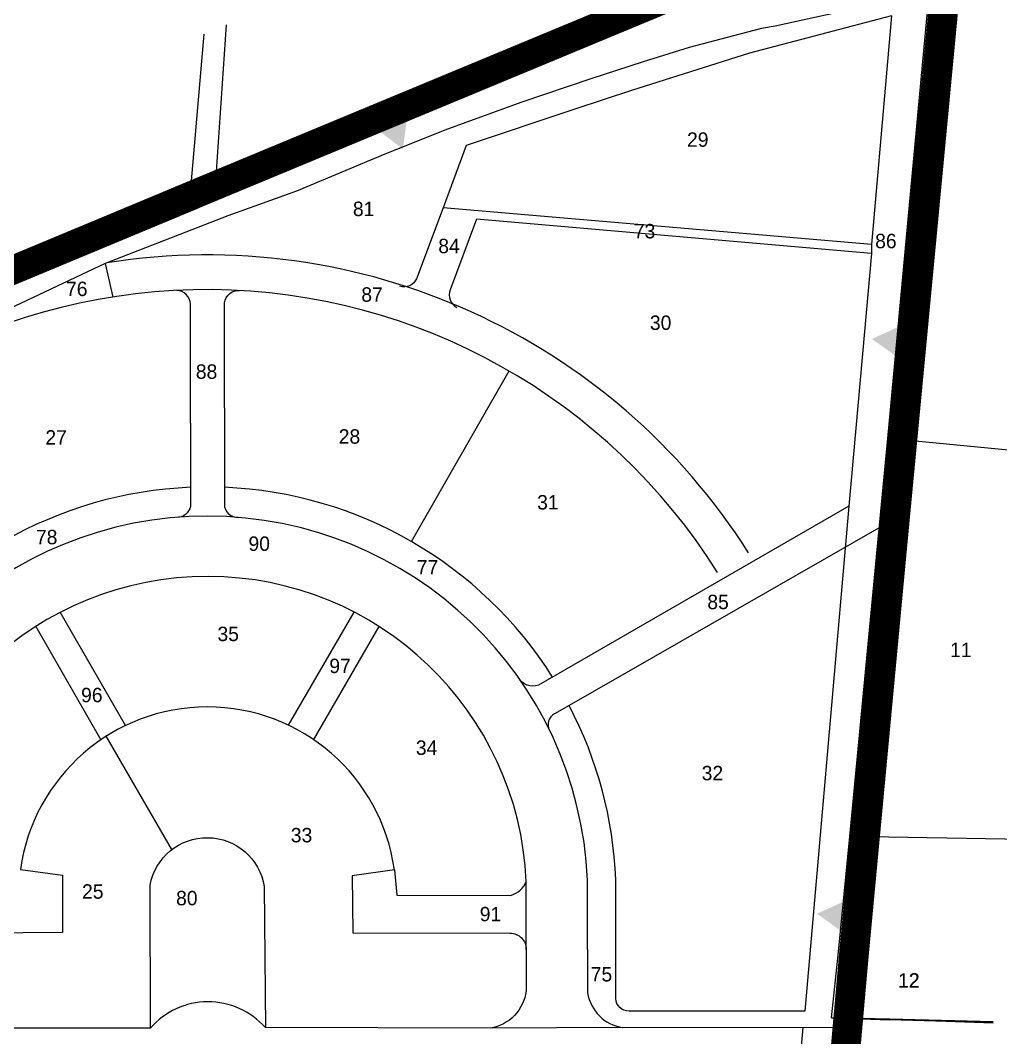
# Model space of a CAD drawing. Extents: x -493 to 187849, y -1657 to 664362.
# Drawn here: x 187335.5 to 187675.2, y 663831 to 664183.3 of the extents above; entities that cross this region are included whole.
import ezdxf

# ---------------------------------------------------------------- set-up
doc = ezdxf.new("R2010")
doc.units = 0
doc.header["$MEASUREMENT"] = 0
doc.layers.get('0').update_dxf_attribs({"linetype": 'CONTINUOUS'})
for name, color, linetype in [('0DXF_GUSH', 3, 'CONTINUOUS'), ('0G_GV_LIN', 10, 'CONTINUOUS'), ('1DXF_GUSH', 3, 'CONTINUOUS'), ('BOUNDARY', 1, 'CONTINUOUS'), ('GBOUND_BOUNDARY', 5, 'CONTINUOUS'), ('GUSHIM', 10, 'CONTINUOUS'), ('HELKA', 3, 'CONTINUOUS')]:
    doc.layers.add(name, color=color, linetype=linetype)
doc.styles.get("Standard").update_dxf_attribs({"font": 'dimheb.shx'})

# ---------------------------------------------------------------- blocks, each defined once
blk = doc.blocks.new('TVC_FENCE')
blk.add_solid([(-0.5, 0), (0.5, 0), (0, 0.866)])

msp = doc.modelspace()

# ---------------------------------------------------------------- linework, layer by layer
at = {"layer": '0DXF_GUSH'}
for points in [[(187402.82, 664120.78), (187452.85, 664141.58), (187476.71, 664151.7), (187653.45, 664225.53)], [(187636.05, 664038.45), (187650.08, 664188.89)], [(187636.05, 664038.45), (187650.08, 664188.89)], [(187402.82, 664120.78), (187406.93, 664181.78)], [(187399.14, 664178.55), (187393.76, 664117.01)], [(187393.76, 664117.01), (187402.82, 664120.78)], [(187117.75, 664002.21), (187393.76, 664117.01)], [(187622.96, 663900.65), (187632.39, 663999.87), (187636.05, 664038.45)], [(187691.03, 664033.17), (187636.05, 664038.45)], [(187618.95, 663860.72), (187622.96, 663900.65)], [(187683.34, 663899.61), (187622.96, 663900.65)], [(187616.6, 663837.82), (187618.95, 663860.72)], [(187616.6, 663837.82), (187618.95, 663860.72)], [(187616.6, 663837.82), (187636.76, 663837.33)], [(187636.76, 663837.33), (187616.6, 663837.82)], [(187672.6, 663836.46), (187636.76, 663837.33), (187616.6, 663837.82)], [(187636.76, 663837.33), (187672.57, 663836.06)], [(187672.57, 663836.06), (187636.76, 663837.33)]]:
    msp.add_lwpolyline(points, dxfattribs=at)
at = {"layer": '0G_GV_LIN'}
for points in [[(186955.58, 663933.73), (187111.51, 663999.48), (187117.75, 664002.21), (187393.76, 664117.01), (187402.82, 664120.78), (187452.85, 664141.58), (187476.71, 664151.7), (187653.45, 664225.53)], [(187616.6, 663837.82), (187618.95, 663860.72), (187622.96, 663900.65), (187632.39, 663999.87), (187636.05, 664038.45), (187650.08, 664188.89), (187652.29, 664212.65), (187652.64, 664216.05), (187653.45, 664225.53)], [(187616.61, 663837.82), (187616.6, 663837.82)], [(187616.61, 663837.82), (187636.76, 663837.17)], [(187636.76, 663837.17), (187616.61, 663837.79), (187616.61, 663837.82)], [(187672.57, 663836.08), (187636.76, 663837.17)]]:
    msp.add_lwpolyline(points, dxfattribs=at)
at = {"layer": 'GBOUND_BOUNDARY', "color": 5, "const_width": 10}
msp.add_lwpolyline([(187589.04, 663452.62), (187599.2, 663581.17), (187603.13, 663623.57), (187604.2, 663635.09), (187612.15, 663720.85), (187618.36, 663790.9), (187620.75, 663817.83), (187624.43, 663859.33), (187637.32, 663996.46), (187637.54, 663998.84), (187638.96, 664013.78), (187659.78, 664232.65), (187398.89, 664124.3), (187382.49, 664117.44), (186953.71, 663938.76)], dxfattribs=at)
msp.add_lwpolyline([(187589.04, 663452.62), (187599.2, 663581.17), (187603.13, 663623.57), (187604.2, 663635.09), (187612.15, 663720.85), (187618.36, 663790.9), (187620.75, 663817.83), (187624.43, 663859.33), (187637.32, 663996.46), (187637.54, 663998.84), (187638.96, 664013.78), (187659.78, 664232.65), (187398.89, 664124.3), (187382.49, 664117.44), (186953.71, 663938.76)], dxfattribs=at)
at = {"layer": 'GUSHIM'}
msp.add_lwpolyline([(187546.98, 663456.62), (187546.98, 663456.62), (187584.41, 663457.52), (187594.22, 663581.59), (187607.17, 663721.3), (187619.45, 663859.78), (187632.56, 663999.31), (187652.88, 664213.84), (187654.02, 664224.84), (187646.44, 664221.7)], dxfattribs=at)
at = {"layer": 'HELKA', "linetype": 'CONTINUOUS'}
for p, q in [((187637.38, 664184.9), (187588.1, 664171.95)), ((187637.38, 664184.9), (187630.37, 664105.7)), ((187588.1, 664171.95), (187547.31, 664158.99)), ((187547.31, 664158.99), (187527.99, 664152.62)), ((187527.99, 664152.62), (187489.96, 664139.89)), ((187630.37, 664105.7), (187482.03, 664118.41)), ((187630.37, 664102.52), (187493.57, 664114.41)), ((187630.37, 664105.7), (187630.37, 664102.52))]:
    msp.add_line(p, q, dxfattribs=at)
for points in [[(187650.21, 664190.27), (187640.4, 664189.74), (187630.98, 664188.2), (187618.17, 664185.89), (187597.02, 664181.29), (187592.35, 664180.44), (187582.57, 664177.89), (187567.28, 664173.86), (187551.3, 664168.96), (187533.2, 664163.06), (187509.29, 664154.93), (187483.54, 664145.65), (187461.76, 664136.94), (187431.24, 664124.11), (187407.45, 664115.62), (187372.61, 664102.03), (187364.97, 664099.06), (187329.49, 664082.29)], [(187364.97, 664099.06), (187367.58, 664087.44)], [(187471.07, 664002.75), (187504.93, 664061.87)], [(187371.98, 663939.06), (187349.37, 663978.27)], [(187428.45, 663939.17), (187451.13, 663978.35)], [(187340.88, 663973.37), (187363.38, 663934.09)], [(187459.76, 663973.38), (187437.09, 663934.21)], [(187388.05, 663896.09), (187365.16, 663935.6)]]:
    msp.add_lwpolyline(points, dxfattribs=at)
for points in [[(187489.96, 664139.89), (187482.03, 664118.41), (187472.76, 664093.81, -0.418197), (187467.02, 664091.27, -3.332432)], [(187493.57, 664114.41), (187484.44, 664089.99, 0.376777), (187486.78, 664083.83, 0.248668)], [(187587.8, 663998.85, 0.299394), (187365.53, 664099.28, 0.299394)], [(187630.37, 664102.52), (187622.59, 664015), (187607.31, 663840.11), (187546.42, 663840.11, -0.404514), (187541.82, 663844.55), (187541.8, 663861.48)], [(187577.07, 663992.06, 0.547555), (187225.08, 663995.24, 0.549384)], [(187394.44, 664043.78), (187394.43, 664084.98, 0.413793), (187389.67, 664089.75, 1.053904)], [(187406.31, 664049.04), (187406.31, 664085.4, -0.40467), (187411.44, 664089.73, -0.723152)], [(187406.31, 664049.04), (187406.21, 664015.73, 0.434), (187411.1, 664011.14, 0.151262)], [(187394.44, 664043.78), (187394.51, 664015.81, -0.38474), (187390.37, 664011.2, -0.999552)], [(187394.5, 664021.57, 0.24529), (187280.92, 663956.21)], [(187519.94, 663955.87, 0.245894), (187406.23, 664021.57, 0.245894)], [(187622.59, 664015), (187515.06, 663953.06, -0.382763), (187508.08, 663955.71, -1.607008)], [(187532.03, 663861.48), (187532.03, 663885.56, 0.955191), (187268.63, 663886), (187268.72, 663862.36), (187268.78, 663846.75, -0.306935), (187255.66, 663834.05, 0.359916)], [(187633.11, 664007.49), (187525.68, 663945.95), (187520.58, 663943.07, 0.424648), (187518.89, 663937.39, 0.816381)], [(187510.81, 663861.48), (187510.81, 663885.1, 0.953866), (187289.86, 663885.55), (187289.94, 663862.41), (187289.97, 663846.76, 0.347412), (187302.64, 663834.26, -0.005872)], [(187465.12, 663889.09, 0.870449), (187335.54, 663889.15)], [(187541.8, 663861.48), (187541.8, 663885.76, 0.111399), (187525.67, 663945.95, 0.111399)], [(187380.58, 663834.26), (187380.51, 663883.75, -0.845475), (187420.05, 663883.26), (187420.42, 663834.46)], [(187335.54, 663889.15), (187350.17, 663887.29), (187350.17, 663867.37), (187295.09, 663866.92, 0.371221), (187289.94, 663862.41, 1.151798)], [(187465.12, 663889.09), (187450.49, 663887.06), (187450.74, 663867.23), (187505.14, 663867.17, -0.414845), (187510.81, 663861.48, -1.587974)], [(187465.12, 663889.09), (187465.94, 663880.3), (187505.4, 663880.25, 0.235029), (187510.81, 663885.1, -0.898078)], [(187510.81, 663861.48), (187510.79, 663847.17, -0.332273), (187498.37, 663834.25, 49.033142)], [(187532.03, 663861.48), (187532.07, 663846.46, 0.323034), (187544.1, 663834.46, 0.000205)], [(187617.2, 663834.42), (187544.1, 663834.46), (187498.37, 663834.25), (187420.42, 663834.46, 0.453027), (187380.58, 663834.26), (187302.64, 663834.26), (187255.66, 663834.05), (187240.36, 663833.63), (187224.77, 663832.59, 0.073108), (187147.65, 663812.65, 0.482311), (187111.28, 663793.95, 0.042455), (187093.32, 663781.8, -0.001675), (187079.6, 663770.79, 0.028555), (187065.67, 663758.32, -0.055815), (187038.03, 663740.45, -0.059386), (187012.88, 663730.06, -0.491807), (187004.99, 663734.28, 26.251557)], [(187606.58, 663834.43), (187598.44, 663740.94), (187455.81, 663741.61), (187420.25, 663741.48), (187380.47, 663741.48), (187324, 663742.1), (187270.31, 663742.11), (187225.36, 663742.11, -0.199751), (187158.31, 663775.53, -0.480688), (187160.86, 663785.53, -0.215425)]]:
    msp.add_lwpolyline(points, format="xyb", dxfattribs=at)

# ---------------------------------------------------------------- block references
at = {"layer": 'BOUNDARY', "color": 1, "linetype": 'CONTINUOUS', "xscale": 10, "yscale": 10, "zscale": 10}
for p, rotation in [((187648.44, 664171.69), 264.6863016876602), ((187464.75, 664146.7), 202.6948638722428), ((187381.71, 664112), 22.58374289283379), ((187639.18, 664072.12), 84.68630168766018), ((187629.79, 663972.56), 264.5735995721728), ((187620.14, 663873.03), 84.17795177850358)]:
    msp.add_blockref('TVC_FENCE', p, dxfattribs=dict(at, rotation=rotation))

# ---------------------------------------------------------------- texts
at = {"layer": '1DXF_GUSH'}
for s, p in [('29', (187566.5, 664139.49)), ('81', (187450.75, 664115.5)), ('73', (187548.07, 664107.78)), ('86', (187631.67, 664104.36)), ('84', (187480.33, 664102.64)), ('76', (187351.37, 664087.79)), ('87', (187453.66, 664085.83)), ('30', (187553.64, 664076.07)), ('88', (187396.33, 664059.14)), ('28', (187445.84, 664036.67)), ('27', (187344.21, 664036.34)), ('31', (187514.57, 664013.88)), ('78', (187340.95, 664001.83)), ('90', (187414.57, 663999.55)), ('77', (187472.88, 663991.41)), ('85', (187573.53, 663979.36)), ('35', (187403.82, 663968.29)), ('11', (187657.62, 663962.77)), ('97', (187442.58, 663957.22)), ('96', (187356.58, 663947.13)), ('34', (187472.55, 663928.89)), ('32', (187571.58, 663920.1)), ('33', (187429.23, 663898.61)), ('25', (187356.91, 663879.08)), ('80', (187389.49, 663876.8)), ('91', (187494.7, 663871.26)), ('75', (187533.14, 663850.42)), ('12', (187639.59, 663848.29)), ('12', (187639.68, 663848.29))]:
    msp.add_text(s, height=5, dxfattribs=at).set_placement(p)

doc.saveas('drawing.dxf')
